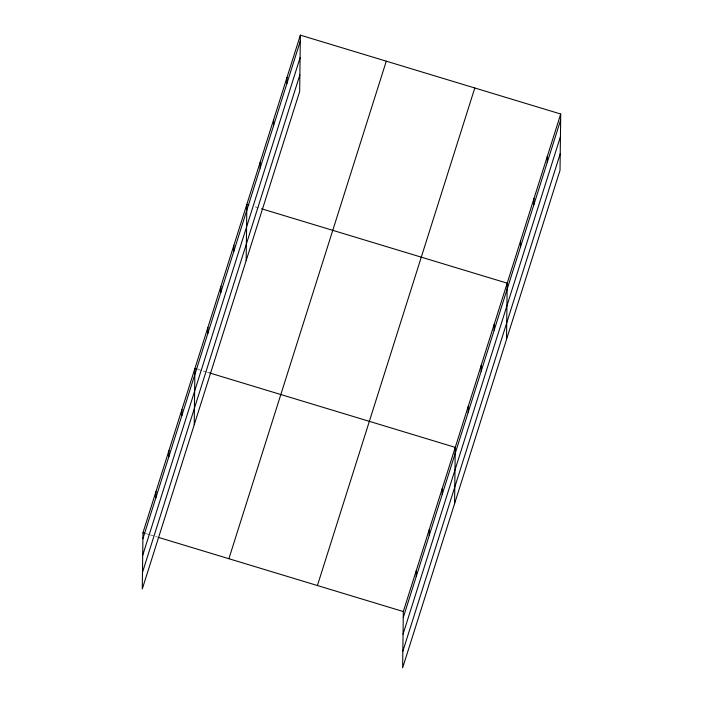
<?xml version="1.0" encoding="UTF-8"?>
<svg xmlns="http://www.w3.org/2000/svg" width="703" height="703" viewBox="0 0 703 703"><rect width="100%" height="100%" fill="white"/><g stroke="black" fill="none" stroke-linecap="round" stroke-linejoin="round"><path stroke-width="0.53" stroke-dasharray="3.52 2.64" d="M255.233 206.858L258.37 207.807M198.053 369.453L202.244 370.727M203.29 371.043L206.436 371.992M207.482 372.309L209.582 372.95M146.119 533.647L149.256 534.596M150.31 534.913L154.502 536.187M155.548 536.503L157.639 537.136"/><path stroke-width="1.05" d="M300.366 35.15L142.973 532.689L142.287 588.982L299.671 91.443L300.366 35.15L560.713 114.018L560.027 170.311L402.634 667.85L403.329 611.557L560.713 114.018M155.881 497.671L155.961 491.643M168.869 456.625L168.94 450.597M181.849 415.578L181.928 409.55M194.221 424.797L194.907 368.504L197.007 369.137M207.824 333.486L207.895 327.457M220.804 292.439L220.883 286.411M233.791 251.393L233.862 245.365M246.164 260.602L246.85 204.318L248.941 204.951M260.154 168.052L260.224 162.024M273.529 125.758L273.608 119.73M286.912 83.472L286.982 77.444M416.238 576.539L416.308 570.511M429.225 535.493L429.296 529.464M442.205 494.446L442.284 488.418M454.577 503.664L455.263 447.372L209.582 372.95M468.172 412.353L468.251 406.325M481.16 371.307L481.23 365.279M494.147 330.261L494.218 324.232M506.512 339.47L507.206 283.177L261.516 208.756M520.51 246.92L520.58 240.892M533.885 204.626L533.964 198.597M547.268 162.34L547.338 156.312M142.902 538.726L300.286 41.178M142.7 555.308L300.084 57.769M142.489 572.4L299.873 74.852M228.888 558.718L386.281 61.179M317.413 585.537L474.797 87.989M403.25 617.586L560.643 120.046M403.047 634.176L560.44 136.637M402.845 651.268L560.229 153.72M142.973 532.689L145.064 533.331M158.685 537.452L403.329 611.557"/></g></svg>
